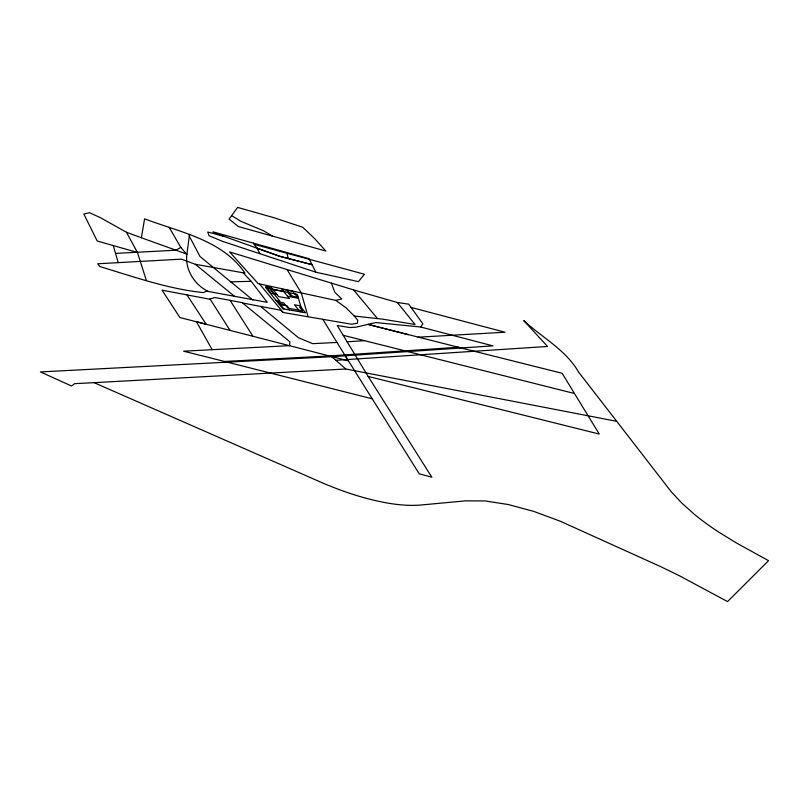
<?xml version="1.0" encoding="UTF-8"?>
<svg xmlns="http://www.w3.org/2000/svg" width="809" height="809" viewBox="0 0 809 809"><rect width="100%" height="100%" fill="white"/><g stroke="black" fill="none" stroke-linecap="round" stroke-linejoin="round"><path stroke-width="1.21" d="M208.429 291.513C194.696 285.092 184.715 269.508 186.879 254.147L141.383 237.765L144.589 218.824C179.831 232.304 222.202 239.707 245.016 273.129L195.303 264.27L181.368 259.153L97.798 263.774L99.76 266.505C134.001 276.86 167.645 288.874 203.463 292.615L206.447 291.139L267.203 302.323L251.205 281.34L243.165 272.795M344.725 354.908L419.234 473.831L431.844 477.219L368.146 376.418L337.232 325.491L349.488 327.514L355.818 327.21L375.77 322.558L420.65 327.008L422.885 323.853L408.727 304.144L397.361 302.505L353.584 289.915L229.625 251.943L258.162 283.615L335.796 300.392L345.969 307.713L354.261 316.026L357.75 320.192L357.366 323.246L351.389 324.217L283.251 312.517L259.507 283.908M231.596 215.629L229.119 219.108L238.342 226.55L325.835 251.043L314.863 238.847L302.809 227.299L274.443 217.854L237.634 207.407L231.596 215.629L241.244 221.464L263.592 230.818L272.471 236.107M252.883 300.068L200.015 256.504L189.296 236.147L189.528 234.408L186.869 254.461L180.832 247.433L175.937 250.203L115.556 253.399M227.521 362.23L183.592 351.187L289.693 345.645L289.844 341.762L242.113 302.617L215.073 297.53L209.218 299.108L162.083 290.178L179.871 317.512L332.226 356.668L492.914 345.858L420.65 327.008M335.796 300.392L341.732 298.976L334.805 292.271L331.356 283.049M335.897 360.298L547.551 346.474L523.767 320.576C542.212 337.707 565.663 349.63 578.738 372.241L671.136 491.629L681.886 503.178L695.012 514.878A134.628 49.127 25.9 0 0 718.726 532.1L736.402 542.97L768.55 560.677L727.554 601.593L679.924 576.028L660.973 566.765L560.192 521.188L533.647 511.369L508.254 504.523L485.198 500.953L465.61 500.852L421.145 504.988A133.819 48.833 25.9 0 1 388.472 503.218C365.081 499.163 342.45 491.548 320.708 482.134L94.107 382.657L74.63 383.648L71.546 385.994L40.45 371.928L332.226 356.668M371.978 398.726L224.528 361.471L329.415 355.94L458.339 347.253L562.124 373.273L599.257 434.049L368.146 376.418M347.152 341.792L364.535 340.66M418.122 337.181L505.018 332.226L411.083 307.43M94.107 382.657L345.787 368.995L331.801 356.698M329.415 355.94L348.436 360.905L336.999 342.45L312.658 343.653L298.47 337.737L260.589 306.399L242.569 303.001M230.555 281.825L251.205 281.34M345.787 368.995L616.61 421.297M354.261 316.026L382.89 319.191L415.037 324.49L397.361 302.505M272.896 289.571L283.666 291.483M273.3 292.838L269.822 288.469M298.167 297.237L290.613 295.902L287.741 292.362M276.83 294.425L271.44 293.475L265.736 286.437L271.126 287.387L278.599 296.61L289.369 298.511L281.896 289.288L292.666 291.189L298.369 298.228L287.599 296.327M278.508 303.405L282.503 304.113L283.251 305.044M301.069 307.39L299.734 307.157L301.686 309.564M279.267 304.346L286.861 305.681L289.076 308.421L302.01 310.696M260.589 306.399L280.49 310.191L283.251 312.517M276.152 300.493L279.884 301.302L269.751 288.459M223.951 236.329L207.731 232.021L209.046 235.712L222.505 241.365L315.854 272.208L358.427 281.653L364.434 274.241L254.269 244.389M368.125 324.419L461.251 347.981M343.218 335.3L574.259 393.457M368.135 324.419L408.221 334.704M253.429 243.196L256.949 248.171L279.55 256.251L312.193 264.715L279.55 256.251L213.232 232.486L213.04 231.859L309.028 258.708L315.854 272.208M141.383 237.765L126.426 232.234L100.346 217.641L89.536 212.716L83.833 214.031L97.181 240.981L137.449 252.469L146.378 280.511M195.303 264.27L234.721 296.519M353.584 289.915L377.469 318.564M287.276 290.239L292.979 297.277M300.139 311.809L294.436 304.771L299.826 305.721L305.529 312.759L282.857 308.775L265.676 287.579L297.378 294.456L302.445 312.234M289.369 309.908L283.666 302.869L278.286 301.919L283.989 308.957M186.97 294.881L206.103 324.166L196.445 321.699L212.14 349.67M230.08 300.351L252.802 336.069M209.986 298.905L229.928 330.234M322.821 319.292L336.999 342.45M287.124 269.7L301.312 292.979L308.087 316.744M169.132 227.289L180.832 247.433M256.949 248.171L259.861 253.439M126.426 232.234L137.449 252.469M113.321 245.764L118.245 262.622M286.811 252.529L288.247 258.506"/></g></svg>
